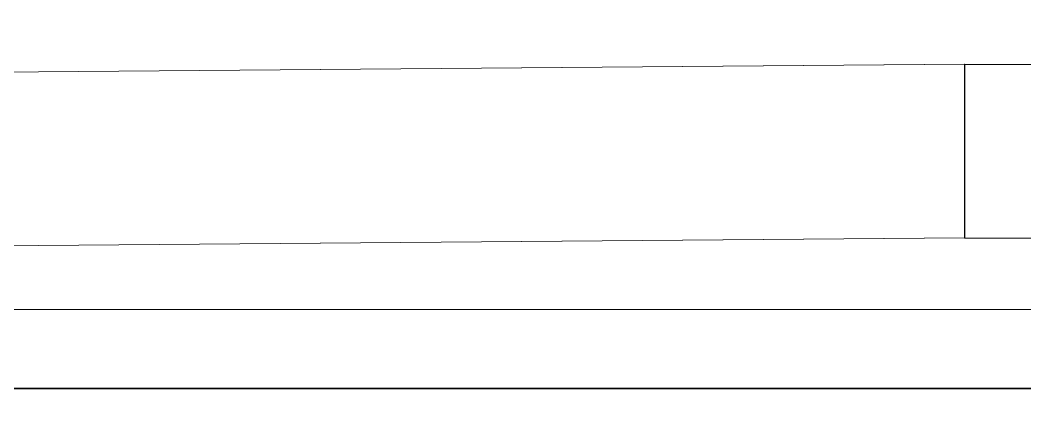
# Model space of a CAD drawing. Header units: millimetres. Extents: x -25371 to 2282244, y -90657 to 147824.
# Drawn here: x 1889598.1 to 1889915.8, y 2039.8 to 2168.8 of the extents above; entities that cross this region are included whole.
import ezdxf

# ---------------------------------------------------------------- set-up
doc = ezdxf.new("R2010")
doc.units = ezdxf.units.MM
doc.layers.add('000 - CONCRETE_COL_HATCH_', color=251, linetype='Continuous')
doc.layers.add('A-GLAZ-CURT', color=2, linetype='Continuous', lineweight=35)

# ---------------------------------------------------------------- blocks, each defined once
blk = doc.blocks.new('DPA_CP_Entrance Canopy Lower - Depth 4200-5687027-VS01 - ELEVATION 4')
at = {"layer": 'A-GLAZ-CURT', "lineweight": 9}
for p, q in [((4047.47, 106727.61), (1955.96, 106710.15)), ((4047.47, 106672.61), (4047.47, 106727.61)), ((4047.47, 106727.52), (4102.47, 106727.52)), ((4047.47, 106672.61), (1897.17, 106654.86)), ((4102.47, 106672.52), (4047.47, 106672.52)), ((1937, 106650), (4295.96, 106650))]:
    blk.add_line(p, q, dxfattribs=at)
at = {"layer": 'A-GLAZ-CURT'}
for p, q in [((1800.96, 106625), (4345.96, 106625)), ((4345.96, 106625), (1800.96, 106625))]:
    blk.add_line(p, q, dxfattribs=at)
blk = doc.blocks.new('DPA_CP_Entrance Canopy Lower - Depth 4200-V69-VS01 - ELEVATION 4')
at = {"layer": 'A-GLAZ-CURT', "lineweight": 9}
for p, q in [((4047.47, 106727.61), (1955.96, 106710.15)), ((4047.47, 106672.61), (4047.47, 106727.61)), ((4047.47, 106727.52), (4102.47, 106727.52)), ((4047.47, 106672.61), (1897.17, 106654.86)), ((4102.47, 106672.52), (4047.47, 106672.52)), ((1937, 106650), (4295.96, 106650))]:
    blk.add_line(p, q, dxfattribs=at)
at = {"layer": 'A-GLAZ-CURT'}
for p, q in [((1800.96, 106625), (4345.96, 106625)), ((4345.96, 106625), (1800.96, 106625))]:
    blk.add_line(p, q, dxfattribs=at)
blk = doc.blocks.new('DPA_CP_Entrance Canopy Lower - Depth 4200-V70-VS01 - ELEVATION 4')
at = {"layer": 'A-GLAZ-CURT', "lineweight": 9}
for p, q in [((4047.47, 106727.61), (1955.96, 106710.15)), ((4047.47, 106672.61), (4047.47, 106727.61)), ((4047.47, 106727.52), (4102.47, 106727.52)), ((4047.47, 106672.61), (1897.17, 106654.86)), ((4102.47, 106672.52), (4047.47, 106672.52)), ((1937, 106650), (4295.96, 106650))]:
    blk.add_line(p, q, dxfattribs=at)
at = {"layer": 'A-GLAZ-CURT'}
for p, q in [((1800.96, 106625), (4345.96, 106625)), ((4345.96, 106625), (1800.96, 106625))]:
    blk.add_line(p, q, dxfattribs=at)
blk = doc.blocks.new('DPA_CP_Entrance Canopy Lower - Depth 4200-V71-VS01 - ELEVATION 4')
at = {"layer": 'A-GLAZ-CURT', "lineweight": 9}
for p, q in [((4047.46, 106727.61), (1955.96, 106710.15)), ((4047.46, 106672.61), (4047.46, 106727.61)), ((4047.46, 106727.52), (4102.46, 106727.52)), ((4047.46, 106672.61), (1897.17, 106654.86)), ((4102.46, 106672.52), (4047.46, 106672.52)), ((1937, 106650), (4295.96, 106650))]:
    blk.add_line(p, q, dxfattribs=at)
at = {"layer": 'A-GLAZ-CURT'}
for p, q in [((1800.96, 106625), (4345.96, 106625)), ((4345.96, 106625), (1800.96, 106625))]:
    blk.add_line(p, q, dxfattribs=at)
blk = doc.blocks.new('DPA_CP_Entrance Canopy Lower - Depth 4200-V72-VS01 - ELEVATION 4')
at = {"layer": 'A-GLAZ-CURT', "lineweight": 9}
for p, q in [((4047.46, 106727.61), (1955.96, 106710.15)), ((4047.46, 106672.61), (4047.46, 106727.61)), ((4047.46, 106727.52), (4102.46, 106727.52)), ((4047.46, 106672.61), (1897.17, 106654.86)), ((4102.46, 106672.52), (4047.46, 106672.52)), ((1936.99, 106650), (4295.96, 106650))]:
    blk.add_line(p, q, dxfattribs=at)
at = {"layer": 'A-GLAZ-CURT'}
for p, q in [((1800.96, 106625), (4345.96, 106625)), ((4345.96, 106625), (1800.96, 106625))]:
    blk.add_line(p, q, dxfattribs=at)
blk = doc.blocks.new('DPA_CP_Entrance Canopy Lower - Depth 4200-V73-VS01 - ELEVATION 4')
at = {"layer": 'A-GLAZ-CURT', "lineweight": 9}
for p, q in [((4047.46, 106727.61), (1955.96, 106710.15)), ((4047.46, 106672.61), (4047.46, 106727.61)), ((4047.46, 106727.52), (4102.46, 106727.52)), ((4047.46, 106672.61), (1897.17, 106654.86)), ((4102.46, 106672.52), (4047.46, 106672.52)), ((1936.99, 106650), (4295.96, 106650))]:
    blk.add_line(p, q, dxfattribs=at)
at = {"layer": 'A-GLAZ-CURT'}
for p, q in [((1800.95, 106625), (4345.95, 106625)), ((4345.96, 106625), (1800.96, 106625))]:
    blk.add_line(p, q, dxfattribs=at)
blk = doc.blocks.new('C-1-VS01_REV00_20260616-140725_ELEVATION_4_EX')
at = {"layer": '000 - CONCRETE_COL_HATCH_'}
h = blk.add_hatch(dxfattribs=at)
h.set_pattern_fill('AR-CONC', color=256, scale=0.05, angle=-2e-15)
h.paths.add_polyline_path([(16572.78, 106950), (14053.64, 107184.7), (14054.29, 106600), (16572.78, 106600)])
h.paths.add_polyline_path([(15271.82, 105750), (15271.82, 103600), (16721.82, 103600), (16721.82, 108700), (14053.64, 108700), (14053.64, 107184.7), (14053.64, 103600), (14171.82, 103600), (14171.82, 105750)])
h = blk.add_hatch(dxfattribs=at)
h.set_pattern_fill('ANSI31', color=256, angle=-2e-15)
h.paths.add_polyline_path([(16572.79, 106950), (14053.64, 107184.7), (14054.29, 106600), (16572.79, 106600)])
h.paths.add_polyline_path([(15271.83, 105750), (15271.83, 103600), (16721.82, 103600), (16721.82, 108700), (14053.64, 108700), (14053.64, 107184.7), (14053.64, 103600), (14171.83, 103600), (14171.83, 105750)])
at = {"layer": 'A-GLAZ-CURT'}
for name in ['DPA_CP_Entrance Canopy Lower - Depth 4200-5687027-VS01 - ELEVATION 4', 'DPA_CP_Entrance Canopy Lower - Depth 4200-V69-VS01 - ELEVATION 4', 'DPA_CP_Entrance Canopy Lower - Depth 4200-V70-VS01 - ELEVATION 4', 'DPA_CP_Entrance Canopy Lower - Depth 4200-V71-VS01 - ELEVATION 4', 'DPA_CP_Entrance Canopy Lower - Depth 4200-V72-VS01 - ELEVATION 4', 'DPA_CP_Entrance Canopy Lower - Depth 4200-V73-VS01 - ELEVATION 4']:
    blk.add_blockref(name, (12221.82, 0), dxfattribs=at)

msp = doc.modelspace()

# ---------------------------------------------------------------- block references
msp.add_blockref('C-1-VS01_REV00_20260616-140725_ELEVATION_4_EX', (1873627.43, -104572.744))

doc.saveas('drawing.dxf')
